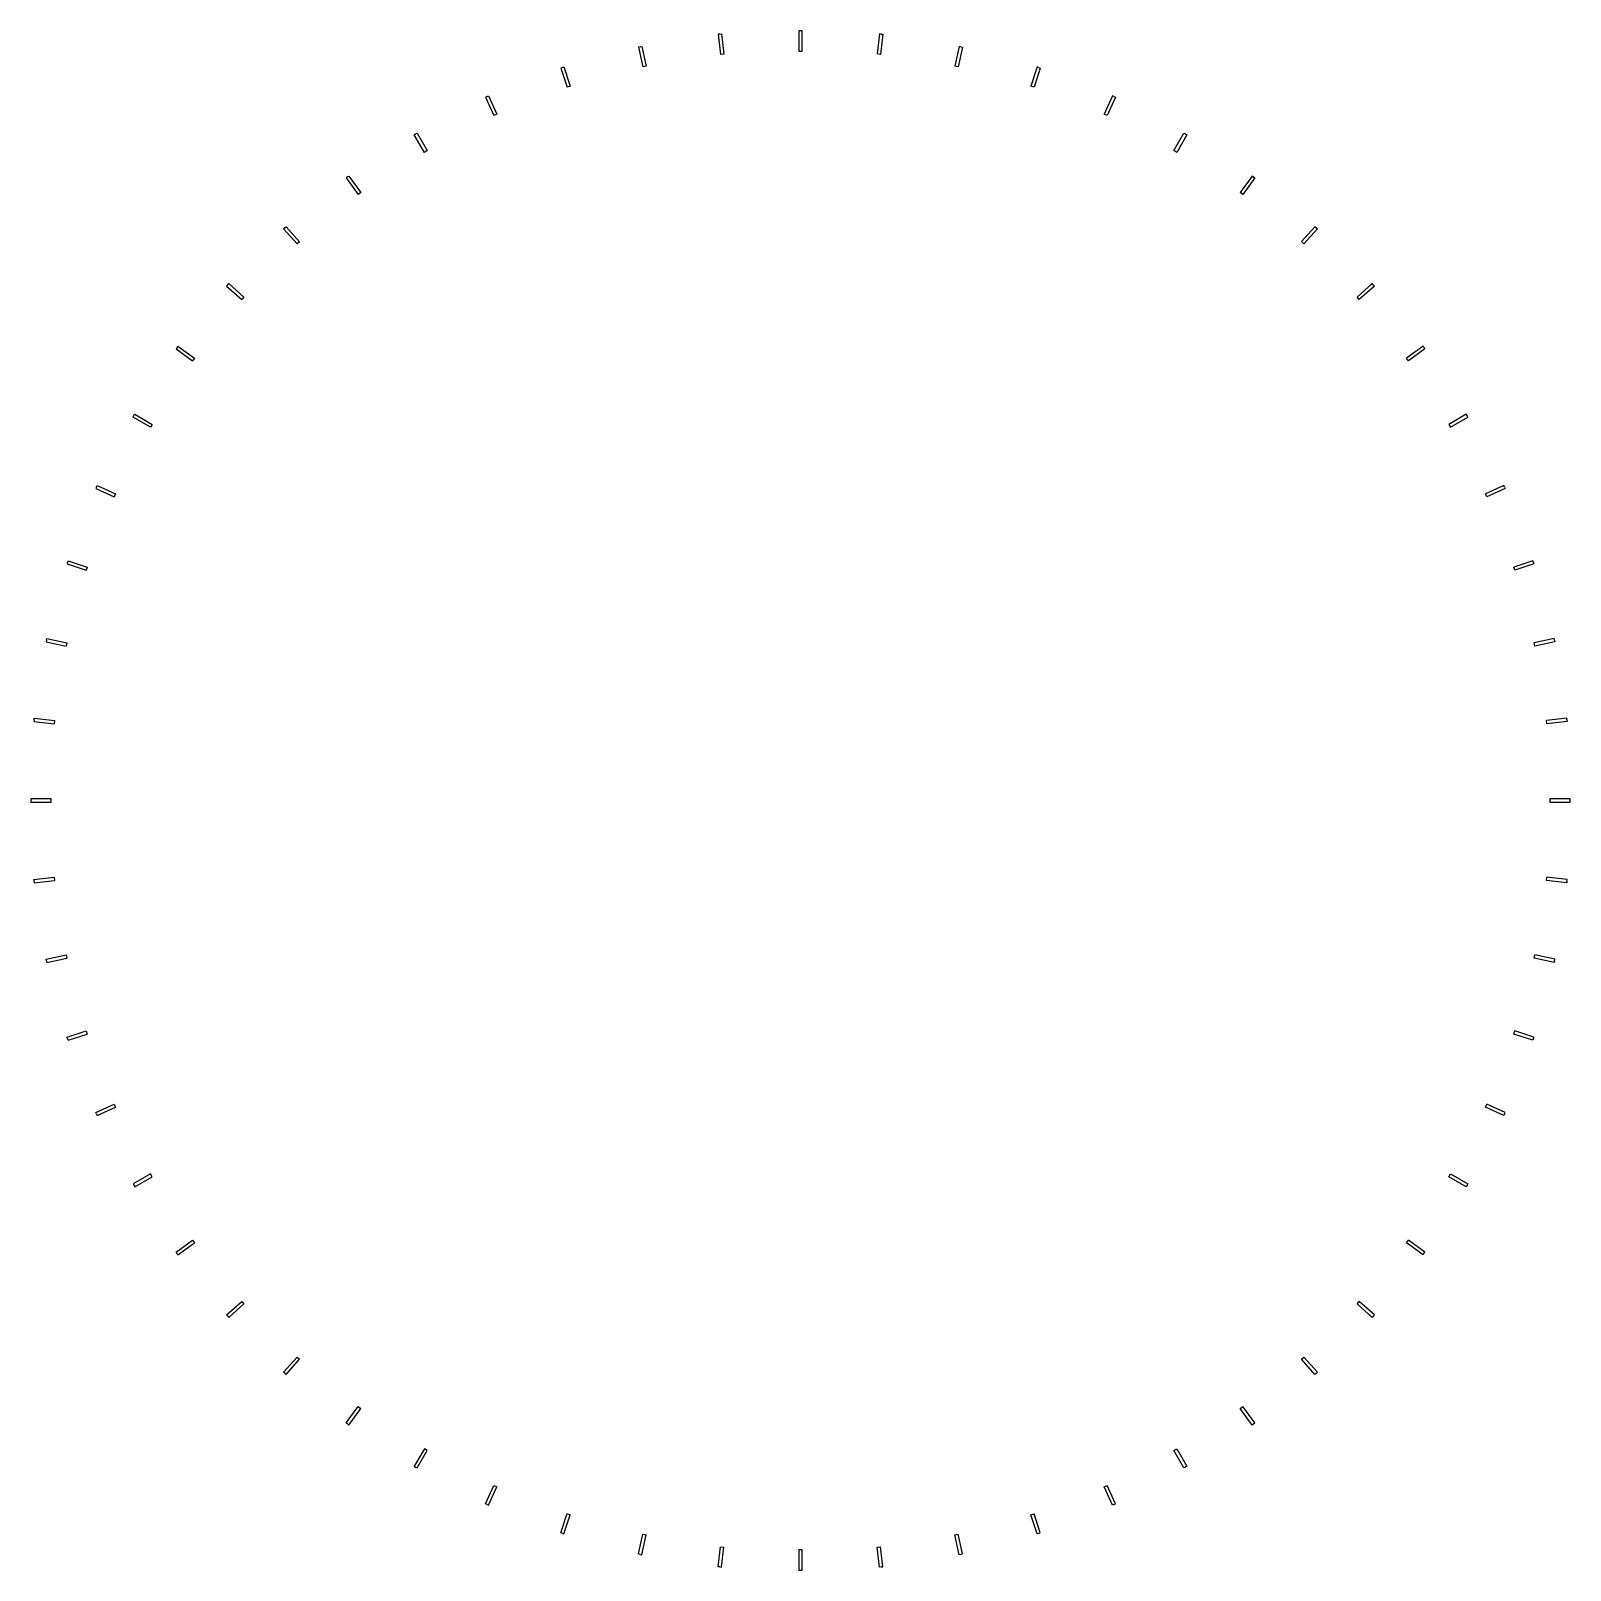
# Model space of a CAD drawing. Header units: millimetres. Extents: x -114 to 114, y -114 to 114.
import ezdxf

# ---------------------------------------------------------------- set-up
doc = ezdxf.new("R2010")
doc.units = ezdxf.units.MM
doc.layers.get('0').update_dxf_attribs({"linetype": 'CONTINUOUS'})

msp = doc.modelspace()

# ---------------------------------------------------------------- linework, layer by layer
for p, q in [((-23.75, 111.8), (-23.99, 111.75)), ((-23.99, 111.75), (-23.37, 108.82)), ((-23.75, 111.8), (-23.5, 111.85)), ((-23.5, 111.85), (-22.88, 108.92)), ((-11.95, 113.67), (-12.2, 113.65)), ((-12.2, 113.65), (-11.88, 110.66)), ((-11.95, 113.67), (-11.7, 113.7)), ((-11.7, 113.7), (-11.39, 110.71)), ((11.67, 113.7), (11.35, 110.72)), ((11.92, 113.67), (11.67, 113.7)), ((12.16, 113.65), (11.85, 110.66)), ((11.92, 113.67), (12.16, 113.65)), ((23.47, 111.85), (22.85, 108.92)), ((23.96, 111.75), (23.34, 108.82)), ((23.72, 111.8), (23.47, 111.85)), ((23.72, 111.8), (23.96, 111.75)), ((-11.39, 110.71), (-11.88, 110.66)), ((11.85, 110.66), (11.35, 110.72)), ((-35.29, 108.71), (-35.53, 108.63)), ((-35.53, 108.63), (-34.6, 105.78)), ((-35.29, 108.71), (-35.05, 108.79)), ((-35.05, 108.79), (-34.12, 105.93)), ((-22.88, 108.92), (-23.37, 108.82)), ((23.34, 108.82), (22.85, 108.92)), ((35.02, 108.79), (34.09, 105.94)), ((35.5, 108.63), (34.57, 105.78)), ((35.26, 108.71), (35.02, 108.79)), ((35.26, 108.71), (35.5, 108.63)), ((-34.12, 105.93), (-34.6, 105.78)), ((34.57, 105.78), (34.09, 105.94)), ((-46.44, 104.43), (-46.67, 104.33)), ((-46.67, 104.33), (-45.45, 101.59)), ((-46.44, 104.43), (-46.22, 104.53)), ((-46.22, 104.53), (-45, 101.79)), ((46.18, 104.53), (44.97, 101.79)), ((46.64, 104.33), (45.42, 101.59)), ((46.41, 104.43), (46.18, 104.53)), ((46.41, 104.43), (46.64, 104.33)), ((-45, 101.79), (-45.45, 101.59)), ((45.42, 101.59), (44.97, 101.79)), ((-67.11, 92.5), (-67.31, 92.35)), ((-67.31, 92.35), (-65.55, 89.92)), ((-67.11, 92.5), (-66.91, 92.64)), ((-66.91, 92.64), (-65.14, 90.22)), ((66.88, 92.64), (65.12, 90.22)), ((67.28, 92.35), (65.52, 89.92)), ((67.08, 92.5), (66.88, 92.64)), ((67.08, 92.5), (67.28, 92.35)), ((-65.14, 90.22), (-65.55, 89.92)), ((65.52, 89.92), (65.12, 90.22)), ((-76.4, 84.98), (-76.58, 84.81)), ((-76.58, 84.81), (-74.58, 82.58)), ((-76.4, 84.98), (-76.21, 85.14)), ((-76.21, 85.14), (-74.2, 82.91)), ((76.18, 85.14), (74.17, 82.92)), ((76.55, 84.81), (74.54, 82.58)), ((76.36, 84.98), (76.18, 85.14)), ((76.36, 84.98), (76.55, 84.81)), ((-74.2, 82.91), (-74.58, 82.58)), ((74.54, 82.58), (74.17, 82.92)), ((-84.84, 76.53), (-85.01, 76.34)), ((-85.01, 76.34), (-82.78, 74.34)), ((-84.84, 76.53), (-84.68, 76.71)), ((-84.68, 76.71), (-82.45, 74.71)), ((84.65, 76.71), (82.42, 74.71)), ((84.98, 76.34), (82.75, 74.34)), ((84.81, 76.53), (84.65, 76.71)), ((84.81, 76.53), (84.98, 76.34)), ((-82.45, 74.71), (-82.78, 74.34)), ((82.75, 74.34), (82.42, 74.71)), ((-92.36, 67.24), (-92.51, 67.04)), ((-92.51, 67.04), (-90.09, 65.28)), ((-92.36, 67.24), (-92.22, 67.45)), ((-92.22, 67.45), (-89.79, 65.68)), ((92.19, 67.45), (89.76, 65.68)), ((92.48, 67.04), (90.05, 65.28)), ((92.33, 67.24), (92.19, 67.45)), ((92.33, 67.24), (92.48, 67.04)), ((-89.79, 65.68), (-90.09, 65.28)), ((90.05, 65.28), (89.76, 65.68)), ((-104.3, 46.58), (-104.4, 46.35)), ((-104.4, 46.35), (-101.66, 45.13)), ((-104.3, 46.58), (-104.19, 46.8)), ((-104.19, 46.8), (-101.45, 45.58)), ((104.16, 46.8), (101.43, 45.59)), ((104.37, 46.35), (101.63, 45.13)), ((104.26, 46.58), (104.16, 46.8)), ((104.26, 46.58), (104.37, 46.35)), ((-101.45, 45.58), (-101.66, 45.13)), ((101.63, 45.13), (101.43, 45.59)), ((-108.58, 35.42), (-108.65, 35.18)), ((-108.65, 35.18), (-105.8, 34.26)), ((-108.58, 35.42), (-108.5, 35.66)), ((-108.5, 35.66), (-105.65, 34.73)), ((-105.65, 34.73), (-105.8, 34.26)), ((108.47, 35.66), (105.62, 34.73)), ((105.77, 34.26), (105.62, 34.73)), ((108.62, 35.18), (105.77, 34.26)), ((108.55, 35.42), (108.47, 35.66)), ((108.55, 35.42), (108.62, 35.18)), ((-111.67, 23.88), (-111.72, 23.64)), ((-111.72, 23.64), (-108.79, 23.01)), ((-111.67, 23.88), (-111.62, 24.13)), ((-111.62, 24.13), (-108.68, 23.5)), ((-108.68, 23.5), (-108.79, 23.01)), ((111.59, 24.13), (108.66, 23.5)), ((108.76, 23.01), (108.66, 23.5)), ((111.69, 23.64), (108.76, 23.01)), ((111.64, 23.88), (111.59, 24.13)), ((111.64, 23.88), (111.69, 23.64)), ((-113.54, 12.08), (-113.57, 11.83)), ((-113.57, 11.83), (-110.58, 11.52)), ((-113.54, 12.08), (-113.51, 12.33)), ((-113.51, 12.33), (-110.53, 12.01)), ((-110.53, 12.01), (-110.58, 11.52)), ((113.48, 12.33), (110.5, 12.02)), ((110.55, 11.52), (110.5, 12.02)), ((113.53, 11.83), (110.55, 11.52)), ((113.51, 12.08), (113.48, 12.33)), ((113.51, 12.08), (113.53, 11.83)), ((-113.57, -11.54), (-110.58, -11.22)), ((-110.58, -11.22), (-110.53, -11.72)), ((110.5, -11.72), (110.55, -11.22)), ((113.53, -11.54), (110.55, -11.22)), ((-113.54, -11.78), (-113.57, -11.54)), ((-113.54, -11.78), (-113.51, -12.03)), ((-113.51, -12.03), (-110.53, -11.72)), ((113.48, -12.03), (110.5, -11.72)), ((113.51, -11.78), (113.48, -12.03)), ((113.51, -11.78), (113.53, -11.54)), ((-111.72, -23.34), (-108.79, -22.72)), ((-108.79, -22.72), (-108.69, -23.21)), ((108.65, -23.21), (108.76, -22.72)), ((111.69, -23.34), (108.76, -22.72)), ((-111.67, -23.58), (-111.72, -23.34)), ((-111.67, -23.58), (-111.62, -23.83)), ((-111.62, -23.83), (-108.69, -23.21)), ((111.59, -23.83), (108.65, -23.21)), ((111.64, -23.58), (111.59, -23.83)), ((111.64, -23.58), (111.69, -23.34)), ((-108.65, -34.89), (-105.8, -33.96)), ((-105.8, -33.96), (-105.65, -34.44)), ((105.62, -34.44), (105.77, -33.96)), ((108.62, -34.89), (105.77, -33.96)), ((-108.58, -35.13), (-108.65, -34.89)), ((-108.58, -35.13), (-108.5, -35.36)), ((-108.5, -35.36), (-105.65, -34.44)), ((108.47, -35.36), (105.62, -34.44)), ((108.55, -35.13), (108.47, -35.36)), ((108.55, -35.13), (108.62, -34.89)), ((-104.4, -46.05), (-101.66, -44.83)), ((-104.19, -46.51), (-101.46, -45.29)), ((-101.66, -44.83), (-101.46, -45.29)), ((101.42, -45.29), (101.63, -44.83)), ((104.16, -46.51), (101.42, -45.29)), ((104.37, -46.05), (101.63, -44.83)), ((-104.3, -46.28), (-104.4, -46.05)), ((-104.3, -46.28), (-104.19, -46.51)), ((104.26, -46.28), (104.16, -46.51)), ((104.26, -46.28), (104.37, -46.05)), ((-92.51, -66.74), (-90.08, -64.98)), ((-92.22, -67.15), (-89.79, -65.39)), ((-90.08, -64.98), (-89.79, -65.39)), ((89.76, -65.39), (90.06, -64.98)), ((92.19, -67.15), (89.76, -65.39)), ((92.48, -66.74), (90.06, -64.98)), ((-92.36, -66.95), (-92.51, -66.74)), ((-92.36, -66.95), (-92.22, -67.15)), ((92.33, -66.95), (92.19, -67.15)), ((92.33, -66.95), (92.48, -66.74)), ((-85.01, -76.05), (-82.78, -74.04)), ((-84.68, -76.42), (-82.45, -74.41)), ((-82.78, -74.04), (-82.45, -74.41)), ((82.42, -74.41), (82.75, -74.04)), ((84.65, -76.42), (82.42, -74.41)), ((84.98, -76.05), (82.75, -74.04)), ((-84.84, -76.23), (-85.01, -76.05)), ((-84.84, -76.23), (-84.68, -76.42)), ((84.81, -76.23), (84.65, -76.42)), ((84.81, -76.23), (84.98, -76.05)), ((-76.58, -84.51), (-74.57, -82.28)), ((-76.21, -84.85), (-74.2, -82.62)), ((-74.57, -82.28), (-74.2, -82.62)), ((74.17, -82.62), (74.55, -82.29)), ((76.18, -84.85), (74.17, -82.62)), ((76.55, -84.51), (74.55, -82.29)), ((-76.4, -84.68), (-76.58, -84.51)), ((-76.4, -84.68), (-76.21, -84.85)), ((76.36, -84.68), (76.18, -84.85)), ((76.36, -84.68), (76.55, -84.51)), ((-67.31, -92.05), (-65.55, -89.63)), ((-66.91, -92.35), (-65.15, -89.92)), ((-65.55, -89.63), (-65.15, -89.92)), ((65.11, -89.92), (65.52, -89.63)), ((66.88, -92.35), (65.11, -89.92)), ((67.28, -92.05), (65.52, -89.63)), ((-67.11, -92.2), (-67.31, -92.05)), ((-67.11, -92.2), (-66.91, -92.35)), ((67.08, -92.2), (66.88, -92.35)), ((67.08, -92.2), (67.28, -92.05)), ((-46.67, -104.03), (-45.45, -101.29)), ((-46.22, -104.23), (-45, -101.5)), ((-45.45, -101.29), (-45, -101.5)), ((44.96, -101.49), (45.42, -101.29)), ((46.18, -104.23), (44.96, -101.49)), ((46.64, -104.03), (45.42, -101.29)), ((-46.44, -104.13), (-46.67, -104.03)), ((-46.44, -104.13), (-46.22, -104.23)), ((46.41, -104.13), (46.18, -104.23)), ((46.41, -104.13), (46.64, -104.03)), ((-35.53, -108.34), (-34.6, -105.48)), ((-35.05, -108.49), (-34.13, -105.64)), ((-34.6, -105.48), (-34.13, -105.64)), ((34.09, -105.64), (34.57, -105.49)), ((35.02, -108.49), (34.09, -105.64)), ((35.5, -108.34), (34.57, -105.49)), ((-35.29, -108.41), (-35.53, -108.34)), ((-35.29, -108.41), (-35.05, -108.49)), ((-23.99, -111.45), (-23.37, -108.52)), ((-23.5, -111.56), (-22.88, -108.63)), ((-23.37, -108.52), (-22.88, -108.63)), ((22.85, -108.62), (23.34, -108.52)), ((23.47, -111.56), (22.85, -108.62)), ((23.96, -111.45), (23.34, -108.52)), ((35.26, -108.41), (35.02, -108.49)), ((35.26, -108.41), (35.5, -108.34)), ((-23.75, -111.51), (-23.99, -111.45)), ((-23.75, -111.51), (-23.5, -111.56)), ((-12.2, -113.35), (-11.88, -110.37)), ((-11.88, -110.37), (-11.39, -110.42)), ((-11.7, -113.4), (-11.39, -110.42)), ((11.35, -110.42), (11.85, -110.37)), ((11.67, -113.4), (11.35, -110.42)), ((12.16, -113.35), (11.85, -110.37)), ((23.72, -111.51), (23.47, -111.56)), ((23.72, -111.51), (23.96, -111.45)), ((-11.95, -113.38), (-12.2, -113.35)), ((-11.95, -113.38), (-11.7, -113.4)), ((11.92, -113.38), (11.67, -113.4)), ((11.92, -113.38), (12.16, -113.35))]:
    msp.add_line(p, q)
for points in [[(-0.27, 114.15), (-0.27, 111.15), (0.23, 111.15), (0.23, 114.15), (-0.02, 114.15)], [(-57.02, 98.88), (-56.8, 99), (-55.3, 96.4), (-55.73, 96.15), (-57.23, 98.75)], [(56.99, 98.88), (57.2, 98.75), (55.7, 96.15), (55.27, 96.4), (56.77, 99)], [(-98.75, 57.15), (-98.62, 57.37), (-96.02, 55.86), (-96.27, 55.43), (-98.87, 56.93)], [(95.99, 55.86), (96.24, 55.43), (98.84, 56.93), (98.72, 57.15), (98.59, 57.37)], [(-111.02, -0.1), (-111.02, 0.4), (-114.02, 0.4), (-114.02, 0.15), (-114.02, -0.1)], [(113.99, 0.4), (110.98, 0.4), (110.98, -0.1), (113.99, -0.1), (113.99, 0.15)], [(-98.75, -56.85), (-98.62, -57.07), (-96.02, -55.57), (-96.27, -55.14), (-98.87, -56.64)], [(98.72, -56.85), (98.59, -57.07), (95.99, -55.57), (96.24, -55.14), (98.84, -56.64)], [(-55.3, -96.11), (-55.73, -95.86), (-57.23, -98.46), (-57.02, -98.58), (-56.8, -98.71)], [(56.99, -98.58), (56.77, -98.71), (55.27, -96.11), (55.7, -95.86), (57.2, -98.46)], [(-0.02, -113.86), (0.23, -113.86), (0.23, -110.85), (-0.27, -110.85), (-0.27, -113.86)]]:
    msp.add_lwpolyline(points, close=True)

doc.saveas('drawing.dxf')
